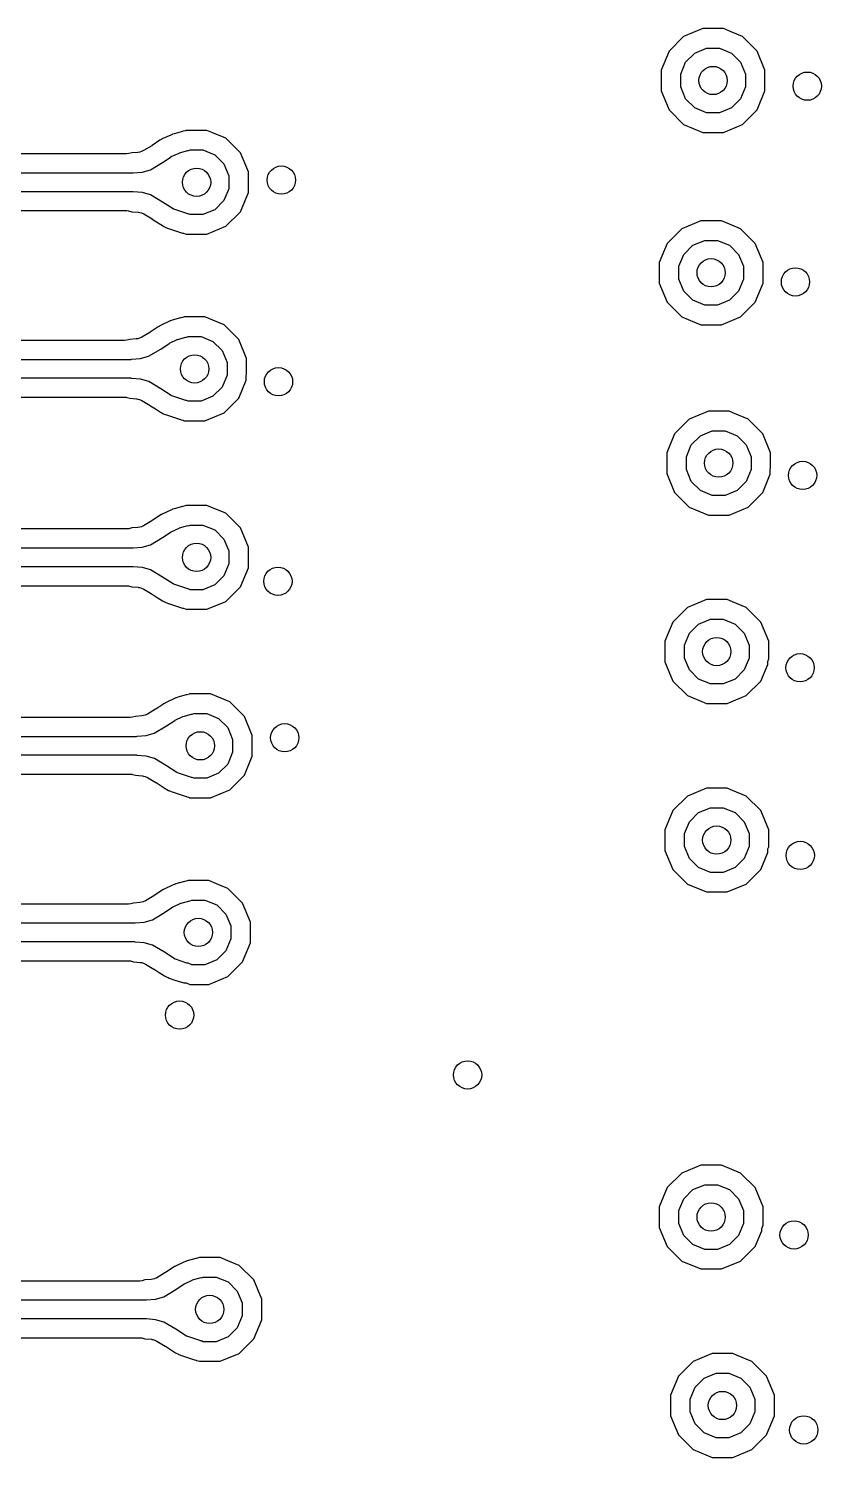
# Model space of a CAD drawing. Extents: x 114.9 to 199.6, y -137.1 to -76.7.
# Drawn here: x 185.07 to 189.27, y -91.46 to -83.87 of the extents above; entities that cross this region are included whole.
import ezdxf

# ---------------------------------------------------------------- set-up
doc = ezdxf.new("R2010")
doc.units = 0
doc.layers.add('BLACK', color=7, linetype='CONTINUOUS')

msp = doc.modelspace()

# ---------------------------------------------------------------- linework, layer by layer
at = {"layer": 'BLACK', "linetype": 'CONTINUOUS'}
for p, q in [((188.54394, -83.916444), (188.466444, -83.99394)), ((188.645198, -83.8745), (188.54394, -83.916444)), ((188.6452, -83.8745), (188.645198, -83.8745)), ((188.7548, -83.8745), (188.6452, -83.8745)), ((188.754801, -83.8745), (188.7548, -83.8745)), ((188.796744, -83.891874), (188.754801, -83.8745)), ((188.856058, -83.916443), (188.796744, -83.891874)), ((188.856059, -83.916444), (188.856058, -83.916443)), ((188.856061, -83.916445), (188.856059, -83.916444)), ((188.933555, -83.993939), (188.856061, -83.916445)), ((188.466444, -83.99394), (188.4245, -84.095198)), ((188.602775, -84.004493), (188.665859, -83.978363)), ((188.665859, -83.978363), (188.734141, -83.978363)), ((188.734141, -83.978363), (188.797225, -84.004493)), ((188.933555, -83.99394), (188.933555, -83.993939)), ((188.933557, -83.993942), (188.933555, -83.99394)), ((188.9755, -84.0952), (188.933557, -83.993942)), ((188.528363, -84.115859), (188.554493, -84.052775)), ((188.554493, -84.052775), (188.602775, -84.004493)), ((188.797225, -84.004493), (188.845507, -84.052775)), ((188.845507, -84.052775), (188.871637, -84.115859)), ((188.4245, -84.095198), (188.4245, -84.0952)), ((188.4245, -84.0952), (188.4245, -84.2048)), ((188.528363, -84.184141), (188.528363, -84.115859)), ((188.871637, -84.115859), (188.871637, -84.184141)), ((188.9755, -84.2048), (188.9755, -84.0952)), ((188.4245, -84.2048), (188.466443, -84.306058)), ((188.554493, -84.247225), (188.528363, -84.184141)), ((188.871637, -84.184141), (188.845507, -84.247225)), ((188.933557, -84.306058), (188.9755, -84.2048)), ((188.602775, -84.295507), (188.554493, -84.247225)), ((188.665859, -84.321637), (188.602775, -84.295507)), ((188.797225, -84.295507), (188.734141, -84.321637)), ((188.845507, -84.247225), (188.797225, -84.295507)), ((188.466443, -84.306058), (188.466444, -84.306059)), ((188.466444, -84.306059), (188.466445, -84.306061)), ((188.466445, -84.306061), (188.543939, -84.383555)), ((188.734141, -84.321637), (188.665859, -84.321637)), ((188.856061, -84.383555), (188.933555, -84.306061)), ((188.933555, -84.30606), (188.933557, -84.306058)), ((188.933555, -84.306061), (188.933555, -84.30606)), ((185.822778, -84.439188), (185.781588, -84.45843)), ((185.830844, -84.43582), (185.822778, -84.439188)), ((185.832657, -84.435149), (185.830844, -84.43582)), ((185.840964, -84.432465), (185.832657, -84.435149)), ((185.885512, -84.420078), (185.840964, -84.432465)), ((185.887881, -84.419665), (185.885512, -84.420078)), ((185.900354, -84.416506), (185.887849, -84.419485)), ((185.887849, -84.419485), (185.887881, -84.419665)), ((185.905199, -84.4145), (185.900354, -84.416506)), ((185.9052, -84.4145), (185.905199, -84.4145)), ((186.0148, -84.4145), (185.9052, -84.4145)), ((186.014801, -84.4145), (186.0148, -84.4145)), ((186.041354, -84.425499), (186.014801, -84.4145)), ((186.116058, -84.456443), (186.041354, -84.425499)), ((188.543939, -84.383555), (188.54394, -84.383555)), ((188.54394, -84.383555), (188.543942, -84.383557)), ((188.543942, -84.383557), (188.6452, -84.4255)), ((188.6452, -84.4255), (188.645202, -84.4255)), ((188.645202, -84.4255), (188.754798, -84.4255)), ((188.754798, -84.4255), (188.7548, -84.4255)), ((188.7548, -84.4255), (188.856058, -84.383557)), ((188.856058, -84.383557), (188.85606, -84.383555)), ((188.85606, -84.383555), (188.856061, -84.383555)), ((185.667384, -84.527266), (185.658354, -84.529782)), ((185.679447, -84.522078), (185.667384, -84.527266)), ((185.722562, -84.496202), (185.679447, -84.522078)), ((185.724587, -84.494918), (185.722562, -84.496202)), ((185.766044, -84.467191), (185.724587, -84.494918)), ((185.772909, -84.462969), (185.766044, -84.467191)), ((185.774439, -84.462107), (185.772909, -84.462969)), ((185.781588, -84.45843), (185.774439, -84.462107)), ((185.86923, -84.534108), (185.913778, -84.521722)), ((185.913778, -84.521722), (185.916845, -84.522096)), ((185.916845, -84.522096), (185.925859, -84.518363)), ((185.925859, -84.518363), (185.994141, -84.518363)), ((185.994141, -84.518363), (186.057225, -84.544493)), ((186.116059, -84.456444), (186.116058, -84.456443)), ((186.116061, -84.456445), (186.116059, -84.456444)), ((186.193555, -84.533939), (186.116061, -84.456445)), ((185.588525, -84.5395), (175.820062, -84.5395)), ((185.600846, -84.537926), (185.588525, -84.5395)), ((185.616038, -84.533979), (185.600846, -84.537926)), ((185.648977, -84.531434), (185.616038, -84.533979)), ((185.658354, -84.529782), (185.648977, -84.531434)), ((185.715825, -84.623288), (185.780097, -84.584715)), ((185.780097, -84.584715), (185.824705, -84.55488)), ((185.824705, -84.55488), (185.82624, -84.554015)), ((185.82624, -84.554015), (185.867423, -84.534776)), ((185.867423, -84.534776), (185.86923, -84.534108)), ((186.057225, -84.544493), (186.105507, -84.592775)), ((186.105507, -84.592775), (186.131637, -84.655859)), ((186.193555, -84.53394), (186.193555, -84.533939)), ((186.193557, -84.533942), (186.193555, -84.53394)), ((186.2355, -84.6352), (186.193557, -84.533942)), ((175.85, -84.64), (185.622349, -84.64)), ((185.622349, -84.64), (185.624161, -84.639166)), ((185.624161, -84.639166), (185.672142, -84.635461)), ((185.672142, -84.635461), (185.715825, -84.623288)), ((186.131637, -84.655859), (186.131637, -84.724141)), ((186.2355, -84.7448), (186.2355, -84.6352)), ((185.622497, -84.74), (175.870711, -84.74)), ((185.624152, -84.740842), (185.622497, -84.74)), ((185.672644, -84.744627), (185.624152, -84.740842)), ((185.716588, -84.757021), (185.672644, -84.744627)), ((186.131637, -84.724141), (186.105507, -84.787225)), ((186.193557, -84.846058), (186.2355, -84.7448)), ((185.780096, -84.795284), (185.716588, -84.757021)), ((185.836176, -84.831286), (185.780096, -84.795284)), ((185.838788, -84.832537), (185.836176, -84.831286)), ((186.105507, -84.787225), (186.057225, -84.835507)), ((175.932635, -84.8405), (185.589557, -84.8405)), ((185.589557, -84.8405), (185.59648, -84.840991)), ((185.59648, -84.840991), (185.599693, -84.841449)), ((185.599693, -84.841449), (185.615942, -84.846022)), ((185.615942, -84.846022), (185.65079, -84.848741)), ((185.65079, -84.848741), (185.652321, -84.84896)), ((185.652321, -84.84896), (185.652832, -84.849262)), ((185.652832, -84.849262), (185.658687, -84.850306)), ((185.658687, -84.850306), (185.667957, -84.85292)), ((185.667957, -84.85292), (185.679932, -84.858104)), ((185.679932, -84.858104), (185.723799, -84.884534)), ((185.723799, -84.884534), (185.724929, -84.885237)), ((185.724929, -84.885237), (185.739357, -84.8945)), ((185.739357, -84.8945), (185.779163, -84.920055)), ((185.913336, -84.857451), (185.838788, -84.832537)), ((185.914698, -84.857816), (185.913336, -84.857451)), ((185.916018, -84.85756), (185.914698, -84.857816)), ((185.925859, -84.861637), (185.916018, -84.85756)), ((185.994141, -84.861637), (185.925859, -84.861637)), ((186.057225, -84.835507), (185.994141, -84.861637)), ((186.116061, -84.923555), (186.193555, -84.846061)), ((186.193555, -84.84606), (186.193557, -84.846058)), ((186.193555, -84.846061), (186.193555, -84.84606)), ((188.635198, -84.8945), (188.53394, -84.936444)), ((188.6352, -84.8945), (188.635198, -84.8945)), ((188.7448, -84.8945), (188.6352, -84.8945)), ((188.744801, -84.8945), (188.7448, -84.8945)), ((188.786744, -84.911874), (188.744801, -84.8945)), ((185.779163, -84.920055), (185.779173, -84.920061)), ((185.779173, -84.920061), (185.779181, -84.920066)), ((185.779181, -84.920066), (185.779192, -84.920072)), ((185.779192, -84.920072), (185.779202, -84.920078)), ((185.779202, -84.920078), (185.782705, -84.922031)), ((185.782705, -84.922031), (185.790605, -84.926436)), ((185.790605, -84.926436), (185.793217, -84.927687)), ((185.793217, -84.927687), (185.805348, -84.932597)), ((185.805348, -84.932597), (185.879893, -84.95751)), ((185.879893, -84.95751), (185.886012, -84.959351)), ((185.886012, -84.959351), (185.887377, -84.959717)), ((185.887377, -84.959717), (185.887378, -84.959717)), ((185.887378, -84.959717), (185.887389, -84.95972)), ((185.887389, -84.95972), (185.887399, -84.95972)), ((185.887399, -84.95972), (185.887476, -84.959732)), ((185.887476, -84.959732), (185.888693, -84.960069)), ((185.888693, -84.960069), (185.890068, -84.960438)), ((185.890068, -84.960438), (185.890064, -84.96045)), ((185.890064, -84.96045), (185.898983, -84.962924)), ((185.898983, -84.962924), (185.9052, -84.9655)), ((185.9052, -84.9655), (185.905202, -84.9655)), ((185.905202, -84.9655), (186.014798, -84.9655)), ((186.014798, -84.9655), (186.0148, -84.9655)), ((186.0148, -84.9655), (186.116058, -84.923557)), ((186.116058, -84.923557), (186.11606, -84.923555)), ((186.11606, -84.923555), (186.116061, -84.923555)), ((188.53394, -84.936444), (188.456444, -85.01394)), ((188.846058, -84.936443), (188.786744, -84.911874)), ((188.846059, -84.936444), (188.846058, -84.936443)), ((188.846061, -84.936445), (188.846059, -84.936444)), ((188.923555, -85.013939), (188.846061, -84.936445)), ((188.456444, -85.01394), (188.4145, -85.115198)), ((188.544493, -85.072775), (188.592775, -85.024493)), ((188.592775, -85.024493), (188.655859, -84.998363)), ((188.655859, -84.998363), (188.724141, -84.998363)), ((188.724141, -84.998363), (188.787225, -85.024493)), ((188.787225, -85.024493), (188.835507, -85.072775)), ((188.923555, -85.01394), (188.923555, -85.013939)), ((188.923557, -85.013942), (188.923555, -85.01394)), ((188.9655, -85.1152), (188.923557, -85.013942)), ((188.4145, -85.115198), (188.4145, -85.1152)), ((188.4145, -85.1152), (188.4145, -85.2248)), ((188.518363, -85.135859), (188.544493, -85.072775)), ((188.835507, -85.072775), (188.861637, -85.135859)), ((188.9655, -85.2248), (188.9655, -85.1152)), ((188.518363, -85.204141), (188.518363, -85.135859)), ((188.544493, -85.267225), (188.518363, -85.204141)), ((188.861637, -85.204141), (188.835507, -85.267225)), ((188.861637, -85.135859), (188.861637, -85.204141)), ((188.4145, -85.2248), (188.456443, -85.326058)), ((188.592775, -85.315507), (188.544493, -85.267225)), ((188.835507, -85.267225), (188.787225, -85.315507)), ((188.923557, -85.326058), (188.9655, -85.2248)), ((188.456443, -85.326058), (188.456444, -85.326059)), ((188.456444, -85.326059), (188.456445, -85.326061)), ((188.456445, -85.326061), (188.533939, -85.403555)), ((188.655859, -85.341637), (188.592775, -85.315507)), ((188.724141, -85.341637), (188.655859, -85.341637)), ((188.787225, -85.315507), (188.724141, -85.341637)), ((188.846061, -85.403555), (188.923555, -85.326061)), ((188.923555, -85.32606), (188.923557, -85.326058)), ((188.923555, -85.326061), (188.923555, -85.32606)), ((185.812778, -85.429188), (185.771588, -85.44843)), ((185.820844, -85.42582), (185.812778, -85.429188)), ((185.822657, -85.425149), (185.820844, -85.42582)), ((185.830964, -85.422465), (185.822657, -85.425149)), ((185.875512, -85.410078), (185.830964, -85.422465)), ((185.877881, -85.409665), (185.875512, -85.410078)), ((185.890354, -85.406506), (185.877849, -85.409485)), ((185.877849, -85.409485), (185.877881, -85.409665)), ((185.895199, -85.4045), (185.890354, -85.406506)), ((185.8952, -85.4045), (185.895199, -85.4045)), ((186.0048, -85.4045), (185.8952, -85.4045)), ((186.004801, -85.4045), (186.0048, -85.4045)), ((186.046744, -85.421874), (186.004801, -85.4045)), ((186.106058, -85.446443), (186.046744, -85.421874)), ((188.533939, -85.403555), (188.53394, -85.403555)), ((188.53394, -85.403555), (188.533942, -85.403557)), ((188.533942, -85.403557), (188.6352, -85.4455)), ((188.7448, -85.4455), (188.846058, -85.403557)), ((188.846058, -85.403557), (188.84606, -85.403555)), ((188.84606, -85.403555), (188.846061, -85.403555)), ((185.669447, -85.512078), (185.657384, -85.517266)), ((185.712562, -85.486202), (185.669447, -85.512078)), ((185.714587, -85.484918), (185.712562, -85.486202)), ((185.756044, -85.457191), (185.714587, -85.484918)), ((185.762909, -85.452969), (185.756044, -85.457191)), ((185.764439, -85.452107), (185.762909, -85.452969)), ((185.771588, -85.44843), (185.764439, -85.452107)), ((185.85923, -85.524108), (185.903778, -85.511722)), ((185.903778, -85.511722), (185.906845, -85.512096)), ((185.906845, -85.512096), (185.915859, -85.508363)), ((185.915859, -85.508363), (185.984141, -85.508363)), ((185.984141, -85.508363), (186.047225, -85.534493)), ((186.106059, -85.446444), (186.106058, -85.446443)), ((186.106061, -85.446445), (186.106059, -85.446444)), ((186.183555, -85.523939), (186.106061, -85.446445)), ((188.6352, -85.4455), (188.635202, -85.4455)), ((188.635202, -85.4455), (188.744798, -85.4455)), ((188.744798, -85.4455), (188.7448, -85.4455)), ((185.578525, -85.5295), (177.150062, -85.5295)), ((185.590846, -85.527926), (185.578525, -85.5295)), ((185.606038, -85.523979), (185.590846, -85.527926)), ((185.638977, -85.521434), (185.606038, -85.523979)), ((185.648354, -85.519782), (185.638977, -85.521434)), ((185.657384, -85.517266), (185.648354, -85.519782)), ((185.705825, -85.613288), (185.770097, -85.574715)), ((185.770097, -85.574715), (185.814705, -85.54488)), ((185.814705, -85.54488), (185.81624, -85.544015)), ((185.81624, -85.544015), (185.857423, -85.524776)), ((185.857423, -85.524776), (185.85923, -85.524108)), ((186.047225, -85.534493), (186.095507, -85.582775)), ((186.095507, -85.582775), (186.121637, -85.645859)), ((186.183555, -85.52394), (186.183555, -85.523939)), ((186.183557, -85.523942), (186.183555, -85.52394)), ((186.2255, -85.6252), (186.183557, -85.523942)), ((177.18, -85.63), (185.612349, -85.63)), ((185.612349, -85.63), (185.614161, -85.629166)), ((185.614161, -85.629166), (185.662142, -85.625461)), ((185.662142, -85.625461), (185.705825, -85.613288)), ((186.121637, -85.645859), (186.121637, -85.714141)), ((186.2255, -85.70857), (186.2255, -85.6252)), ((185.612497, -85.73), (177.20071, -85.73)), ((185.614152, -85.730842), (185.612497, -85.73)), ((185.662644, -85.734627), (185.614152, -85.730842)), ((185.706588, -85.747021), (185.662644, -85.734627)), ((186.121637, -85.714141), (186.095507, -85.777225)), ((186.183557, -85.836058), (186.223133, -85.740514)), ((186.223133, -85.714285), (186.2255, -85.70857)), ((186.223133, -85.740514), (186.223133, -85.714285)), ((185.770096, -85.785284), (185.706588, -85.747021)), ((185.826176, -85.821286), (185.770096, -85.785284)), ((186.095507, -85.777225), (186.047225, -85.825507)), ((177.262635, -85.8305), (185.579557, -85.8305)), ((185.579557, -85.8305), (185.58648, -85.830991)), ((185.58648, -85.830991), (185.589693, -85.831449)), ((185.589693, -85.831449), (185.605942, -85.836022)), ((185.605942, -85.836022), (185.64079, -85.838741)), ((185.64079, -85.838741), (185.642321, -85.83896)), ((185.642321, -85.83896), (185.642832, -85.839262)), ((185.642832, -85.839262), (185.648687, -85.840306)), ((185.648687, -85.840306), (185.657957, -85.84292)), ((185.657957, -85.84292), (185.669932, -85.848104)), ((185.669932, -85.848104), (185.713799, -85.874534)), ((185.713799, -85.874534), (185.714929, -85.875237)), ((185.714929, -85.875237), (185.741752, -85.892457)), ((185.741752, -85.892457), (185.769163, -85.910055)), ((185.828788, -85.822537), (185.826176, -85.821286)), ((185.903336, -85.847451), (185.828788, -85.822537)), ((185.904698, -85.847816), (185.903336, -85.847451)), ((185.906018, -85.84756), (185.904698, -85.847816)), ((185.915859, -85.851637), (185.906018, -85.84756)), ((185.984141, -85.851637), (185.915859, -85.851637)), ((186.047225, -85.825507), (185.984141, -85.851637)), ((186.106061, -85.913555), (186.183555, -85.836061)), ((186.183555, -85.83606), (186.183557, -85.836058)), ((186.183555, -85.836061), (186.183555, -85.83606)), ((185.769163, -85.910055), (185.769173, -85.910061)), ((185.769173, -85.910061), (185.769181, -85.910066)), ((185.769181, -85.910066), (185.769192, -85.910072)), ((185.769192, -85.910072), (185.769202, -85.910078)), ((185.769202, -85.910078), (185.772705, -85.912031)), ((185.772705, -85.912031), (185.780605, -85.916436)), ((185.780605, -85.916436), (185.783217, -85.917687)), ((185.783217, -85.917687), (185.795348, -85.922597)), ((185.795348, -85.922597), (185.869893, -85.94751)), ((185.869893, -85.94751), (185.876012, -85.949351)), ((185.876012, -85.949351), (185.877377, -85.949717)), ((185.877377, -85.949717), (185.877378, -85.949717)), ((185.877378, -85.949717), (185.877389, -85.94972)), ((185.877389, -85.94972), (185.877399, -85.94972)), ((185.877399, -85.94972), (185.877476, -85.949732)), ((185.877476, -85.949732), (185.878693, -85.950069)), ((185.878693, -85.950069), (185.880068, -85.950438)), ((185.880068, -85.950438), (185.880064, -85.95045)), ((185.880064, -85.95045), (185.888983, -85.952924)), ((185.888983, -85.952924), (185.8952, -85.9555)), ((185.8952, -85.9555), (185.895202, -85.9555)), ((185.895202, -85.9555), (186.004798, -85.9555)), ((186.004798, -85.9555), (186.0048, -85.9555)), ((186.0048, -85.9555), (186.106058, -85.913557)), ((186.106058, -85.913557), (186.10606, -85.913555)), ((186.10606, -85.913555), (186.106061, -85.913555)), ((188.57394, -85.946444), (188.496444, -86.02394)), ((188.675198, -85.9045), (188.57394, -85.946444)), ((188.6752, -85.9045), (188.675198, -85.9045)), ((188.7848, -85.9045), (188.6752, -85.9045)), ((188.784801, -85.9045), (188.7848, -85.9045)), ((188.813606, -85.916432), (188.784801, -85.9045)), ((188.886058, -85.946443), (188.813606, -85.916432)), ((188.886059, -85.946444), (188.886058, -85.946443)), ((188.886061, -85.946445), (188.886059, -85.946444)), ((188.963555, -86.023939), (188.886061, -85.946445)), ((188.496444, -86.02394), (188.4545, -86.125198)), ((188.584493, -86.082775), (188.632775, -86.034493)), ((188.632775, -86.034493), (188.695859, -86.008363)), ((188.695859, -86.008363), (188.764141, -86.008363)), ((188.764141, -86.008363), (188.827225, -86.034493)), ((188.827225, -86.034493), (188.875507, -86.082775)), ((188.963555, -86.02394), (188.963555, -86.023939)), ((188.963557, -86.023942), (188.963555, -86.02394)), ((189.0055, -86.1252), (188.963557, -86.023942)), ((188.558363, -86.145859), (188.584493, -86.082775)), ((188.875507, -86.082775), (188.901637, -86.145859)), ((188.4545, -86.125198), (188.4545, -86.1252)), ((188.4545, -86.1252), (188.4545, -86.2348)), ((188.558363, -86.214141), (188.558363, -86.145859)), ((188.901637, -86.145859), (188.901637, -86.214141)), ((189.0055, -86.206487), (189.0055, -86.1252)), ((188.4545, -86.2348), (188.496443, -86.336058)), ((188.584493, -86.277225), (188.558363, -86.214141)), ((188.901637, -86.214141), (188.875507, -86.277225)), ((188.963557, -86.336058), (189.003623, -86.239331)), ((189.003623, -86.211019), (189.0055, -86.206487)), ((189.003623, -86.239331), (189.003623, -86.211019)), ((188.496443, -86.336058), (188.496444, -86.336059)), ((188.496444, -86.336059), (188.496445, -86.336061)), ((188.496445, -86.336061), (188.573939, -86.413555)), ((188.632775, -86.325507), (188.584493, -86.277225)), ((188.695859, -86.351637), (188.632775, -86.325507)), ((188.827225, -86.325507), (188.764141, -86.351637)), ((188.875507, -86.277225), (188.827225, -86.325507)), ((188.886061, -86.413555), (188.963555, -86.336061)), ((188.963555, -86.33606), (188.963557, -86.336058)), ((188.963555, -86.336061), (188.963555, -86.33606)), ((185.840964, -86.422465), (185.832657, -86.425149)), ((185.885512, -86.410078), (185.840964, -86.422465)), ((185.887881, -86.409665), (185.885512, -86.410078)), ((185.900354, -86.406506), (185.887849, -86.409485)), ((185.887849, -86.409485), (185.887881, -86.409665)), ((185.905199, -86.4045), (185.900354, -86.406506)), ((185.9052, -86.4045), (185.905199, -86.4045)), ((186.0148, -86.4045), (185.9052, -86.4045)), ((186.014801, -86.4045), (186.0148, -86.4045)), ((186.056744, -86.421874), (186.014801, -86.4045)), ((186.116058, -86.446443), (186.056744, -86.421874)), ((188.573939, -86.413555), (188.57394, -86.413555)), ((188.57394, -86.413555), (188.573942, -86.413557)), ((188.573942, -86.413557), (188.6752, -86.4555)), ((188.764141, -86.351637), (188.695859, -86.351637)), ((188.7848, -86.4555), (188.886058, -86.413557)), ((188.886058, -86.413557), (188.88606, -86.413555)), ((188.88606, -86.413555), (188.886061, -86.413555)), ((185.722562, -86.486202), (185.679447, -86.512078)), ((185.724587, -86.484918), (185.722562, -86.486202)), ((185.766044, -86.457191), (185.724587, -86.484918)), ((185.772909, -86.452969), (185.766044, -86.457191)), ((185.774439, -86.452107), (185.772909, -86.452969)), ((185.781588, -86.44843), (185.774439, -86.452107)), ((185.822778, -86.429188), (185.781588, -86.44843)), ((185.830844, -86.42582), (185.822778, -86.429188)), ((185.832657, -86.425149), (185.830844, -86.42582)), ((186.116059, -86.446444), (186.116058, -86.446443)), ((186.116061, -86.446445), (186.116059, -86.446444)), ((186.193555, -86.523939), (186.116061, -86.446445)), ((188.6752, -86.4555), (188.675202, -86.4555)), ((188.675202, -86.4555), (188.784798, -86.4555)), ((188.784798, -86.4555), (188.7848, -86.4555)), ((185.588525, -86.5295), (178.290062, -86.5295)), ((185.600846, -86.527926), (185.588525, -86.5295)), ((185.616038, -86.523979), (185.600846, -86.527926)), ((185.648977, -86.521434), (185.616038, -86.523979)), ((185.658354, -86.519782), (185.648977, -86.521434)), ((185.667384, -86.517266), (185.658354, -86.519782)), ((185.679447, -86.512078), (185.667384, -86.517266)), ((185.715825, -86.613288), (185.780097, -86.574715)), ((185.780097, -86.574715), (185.824705, -86.54488)), ((185.824705, -86.54488), (185.82624, -86.544015)), ((185.82624, -86.544015), (185.867423, -86.524776)), ((185.867423, -86.524776), (185.86923, -86.524108)), ((185.86923, -86.524108), (185.913778, -86.511722)), ((185.913778, -86.511722), (185.916845, -86.512096)), ((185.916845, -86.512096), (185.925859, -86.508363)), ((185.925859, -86.508363), (185.994141, -86.508363)), ((185.994141, -86.508363), (186.057225, -86.534493)), ((186.057225, -86.534493), (186.105507, -86.582775)), ((186.193555, -86.52394), (186.193555, -86.523939)), ((186.193557, -86.523942), (186.193555, -86.52394)), ((186.2355, -86.6252), (186.193557, -86.523942)), ((178.32, -86.63), (185.622349, -86.63)), ((185.622349, -86.63), (185.624161, -86.629166)), ((185.624161, -86.629166), (185.672142, -86.625461)), ((185.672142, -86.625461), (185.715825, -86.613288)), ((186.105507, -86.582775), (186.131637, -86.645859)), ((186.131637, -86.645859), (186.131637, -86.714141)), ((186.2355, -86.7348), (186.2355, -86.6252)), ((186.131637, -86.714141), (186.105507, -86.777225)), ((185.622497, -86.73), (178.340711, -86.73)), ((185.624152, -86.730842), (185.622497, -86.73)), ((185.672644, -86.734627), (185.624152, -86.730842)), ((185.716588, -86.747021), (185.672644, -86.734627)), ((185.780096, -86.785284), (185.716588, -86.747021)), ((185.836176, -86.821286), (185.780096, -86.785284)), ((186.105507, -86.777225), (186.057225, -86.825507)), ((186.193557, -86.836058), (186.2355, -86.7348)), ((178.402635, -86.8305), (185.589557, -86.8305)), ((185.589557, -86.8305), (185.59648, -86.830991)), ((185.59648, -86.830991), (185.599693, -86.831449)), ((185.599693, -86.831449), (185.615942, -86.836022)), ((185.615942, -86.836022), (185.65079, -86.838741)), ((185.65079, -86.838741), (185.652321, -86.83896)), ((185.652321, -86.83896), (185.652832, -86.839262)), ((185.652832, -86.839262), (185.658687, -86.840306)), ((185.658687, -86.840306), (185.667957, -86.84292)), ((185.667957, -86.84292), (185.679932, -86.848104)), ((185.679932, -86.848104), (185.723799, -86.874534)), ((185.723799, -86.874534), (185.724929, -86.875237)), ((185.724929, -86.875237), (185.751752, -86.892457)), ((185.838788, -86.822537), (185.836176, -86.821286)), ((185.913336, -86.847451), (185.838788, -86.822537)), ((185.914698, -86.847816), (185.913336, -86.847451)), ((185.916018, -86.84756), (185.914698, -86.847816)), ((185.925859, -86.851637), (185.916018, -86.84756)), ((185.994141, -86.851637), (185.925859, -86.851637)), ((186.057225, -86.825507), (185.994141, -86.851637)), ((186.116061, -86.913555), (186.193555, -86.836061)), ((186.193555, -86.83606), (186.193557, -86.836058)), ((186.193555, -86.836061), (186.193555, -86.83606)), ((185.751752, -86.892457), (185.779163, -86.910055)), ((185.779163, -86.910055), (185.779173, -86.910061)), ((185.779173, -86.910061), (185.779181, -86.910066)), ((185.779181, -86.910066), (185.779192, -86.910072)), ((185.779192, -86.910072), (185.779202, -86.910078)), ((185.779202, -86.910078), (185.782705, -86.912031)), ((185.782705, -86.912031), (185.790605, -86.916436)), ((185.790605, -86.916436), (185.793217, -86.917687)), ((185.793217, -86.917687), (185.805348, -86.922597)), ((185.805348, -86.922597), (185.879893, -86.94751)), ((185.879893, -86.94751), (185.886012, -86.949351)), ((185.886012, -86.949351), (185.887377, -86.949717)), ((185.887377, -86.949717), (185.887378, -86.949717)), ((185.887378, -86.949717), (185.887389, -86.94972)), ((185.887389, -86.94972), (185.887399, -86.94972)), ((185.887399, -86.94972), (185.887476, -86.949732)), ((185.887476, -86.949732), (185.888693, -86.950069)), ((185.888693, -86.950069), (185.890068, -86.950438)), ((185.890068, -86.950438), (185.890064, -86.95045)), ((185.890064, -86.95045), (185.898983, -86.952924)), ((185.898983, -86.952924), (185.9052, -86.9555)), ((186.0148, -86.9555), (186.116058, -86.913557)), ((186.116058, -86.913557), (186.11606, -86.913555)), ((186.11606, -86.913555), (186.116061, -86.913555)), ((188.56394, -86.946444), (188.486444, -87.02394)), ((188.665198, -86.9045), (188.56394, -86.946444)), ((188.6652, -86.9045), (188.665198, -86.9045)), ((188.7748, -86.9045), (188.6652, -86.9045)), ((188.774801, -86.9045), (188.7748, -86.9045)), ((188.803606, -86.916432), (188.774801, -86.9045)), ((188.876058, -86.946443), (188.803606, -86.916432)), ((188.876059, -86.946444), (188.876058, -86.946443)), ((188.876061, -86.946445), (188.876059, -86.946444)), ((188.953555, -87.023939), (188.876061, -86.946445)), ((185.9052, -86.9555), (185.905202, -86.9555)), ((185.905202, -86.9555), (186.014798, -86.9555)), ((186.014798, -86.9555), (186.0148, -86.9555)), ((188.486444, -87.02394), (188.4445, -87.125198)), ((188.622775, -87.034493), (188.685859, -87.008363)), ((188.685859, -87.008363), (188.754141, -87.008363)), ((188.754141, -87.008363), (188.817225, -87.034493)), ((188.953555, -87.02394), (188.953555, -87.023939)), ((188.953557, -87.023942), (188.953555, -87.02394)), ((188.9955, -87.1252), (188.953557, -87.023942)), ((188.548363, -87.145859), (188.574493, -87.082775)), ((188.574493, -87.082775), (188.622775, -87.034493)), ((188.817225, -87.034493), (188.865507, -87.082775)), ((188.865507, -87.082775), (188.891637, -87.145859)), ((188.4445, -87.125198), (188.4445, -87.1252)), ((188.4445, -87.1252), (188.4445, -87.2348)), ((188.548363, -87.214141), (188.548363, -87.145859)), ((188.891637, -87.145859), (188.891637, -87.214141)), ((188.9955, -87.218694), (188.9955, -87.1252)), ((188.4445, -87.2348), (188.486443, -87.336058)), ((188.574493, -87.277225), (188.548363, -87.214141)), ((188.891637, -87.214141), (188.865507, -87.277225)), ((188.953557, -87.336058), (188.990092, -87.247855)), ((188.990092, -87.231751), (188.9955, -87.218694)), ((188.990092, -87.247855), (188.990092, -87.231751)), ((188.622775, -87.325507), (188.574493, -87.277225)), ((188.685859, -87.351637), (188.622775, -87.325507)), ((188.817225, -87.325507), (188.754141, -87.351637)), ((188.865507, -87.277225), (188.817225, -87.325507)), ((185.920354, -87.406506), (185.907849, -87.409485)), ((185.925199, -87.4045), (185.920354, -87.406506)), ((185.9252, -87.4045), (185.925199, -87.4045)), ((186.0348, -87.4045), (185.9252, -87.4045)), ((186.034801, -87.4045), (186.0348, -87.4045)), ((186.076744, -87.421874), (186.034801, -87.4045)), ((188.486443, -87.336058), (188.486444, -87.336059)), ((188.486444, -87.336059), (188.486445, -87.336061)), ((188.486445, -87.336061), (188.563939, -87.413555)), ((188.754141, -87.351637), (188.685859, -87.351637)), ((188.876061, -87.413555), (188.953555, -87.336061)), ((188.953555, -87.33606), (188.953557, -87.336058)), ((188.953555, -87.336061), (188.953555, -87.33606)), ((185.786044, -87.457191), (185.744587, -87.484918)), ((185.792909, -87.452969), (185.786044, -87.457191)), ((185.794439, -87.452107), (185.792909, -87.452969)), ((185.801588, -87.44843), (185.794439, -87.452107)), ((185.842778, -87.429188), (185.801588, -87.44843)), ((185.850844, -87.42582), (185.842778, -87.429188)), ((185.852657, -87.425149), (185.850844, -87.42582)), ((185.860964, -87.422465), (185.852657, -87.425149)), ((185.905512, -87.410078), (185.860964, -87.422465)), ((185.907881, -87.409665), (185.905512, -87.410078)), ((185.907849, -87.409485), (185.907881, -87.409665)), ((186.136058, -87.446443), (186.076744, -87.421874)), ((186.136059, -87.446444), (186.136058, -87.446443)), ((186.136061, -87.446445), (186.136059, -87.446444)), ((186.213555, -87.523939), (186.136061, -87.446445)), ((188.563939, -87.413555), (188.56394, -87.413555)), ((188.56394, -87.413555), (188.563942, -87.413557)), ((188.563942, -87.413557), (188.6652, -87.4555)), ((188.6652, -87.4555), (188.665202, -87.4555)), ((188.665202, -87.4555), (188.774798, -87.4555)), ((188.774798, -87.4555), (188.7748, -87.4555)), ((188.7748, -87.4555), (188.876058, -87.413557)), ((188.876058, -87.413557), (188.87606, -87.413555)), ((188.87606, -87.413555), (188.876061, -87.413555)), ((185.608525, -87.5295), (179.530064, -87.5295)), ((185.620846, -87.527926), (185.608525, -87.5295)), ((185.636038, -87.523979), (185.620846, -87.527926)), ((185.668977, -87.521434), (185.636038, -87.523979)), ((185.678354, -87.519782), (185.668977, -87.521434)), ((185.687384, -87.517266), (185.678354, -87.519782)), ((185.699447, -87.512078), (185.687384, -87.517266)), ((185.742562, -87.486202), (185.699447, -87.512078)), ((185.744587, -87.484918), (185.742562, -87.486202)), ((185.800097, -87.574715), (185.844705, -87.54488)), ((185.844705, -87.54488), (185.84624, -87.544015)), ((185.84624, -87.544015), (185.887423, -87.524776)), ((185.887423, -87.524776), (185.88923, -87.524108)), ((185.88923, -87.524108), (185.933778, -87.511722)), ((185.933778, -87.511722), (185.936845, -87.512096)), ((185.936845, -87.512096), (185.945859, -87.508363)), ((185.945859, -87.508363), (186.014141, -87.508363)), ((186.014141, -87.508363), (186.077225, -87.534493)), ((186.077225, -87.534493), (186.125507, -87.582775)), ((186.213555, -87.52394), (186.213555, -87.523939)), ((186.213557, -87.523942), (186.213555, -87.52394)), ((186.2555, -87.6252), (186.213557, -87.523942)), ((179.56, -87.63), (185.642349, -87.63)), ((185.642349, -87.63), (185.644161, -87.629166)), ((185.644161, -87.629166), (185.692142, -87.625461)), ((185.692142, -87.625461), (185.735825, -87.613288)), ((185.735825, -87.613288), (185.800097, -87.574715)), ((186.125507, -87.582775), (186.151637, -87.645859)), ((186.2555, -87.7348), (186.2555, -87.6252)), ((186.151637, -87.645859), (186.151637, -87.714141)), ((185.642497, -87.73), (179.58071, -87.73)), ((185.644152, -87.730842), (185.642497, -87.73)), ((185.692644, -87.734627), (185.644152, -87.730842)), ((185.736588, -87.747021), (185.692644, -87.734627)), ((185.800096, -87.785284), (185.736588, -87.747021)), ((185.856176, -87.821286), (185.800096, -87.785284)), ((186.125507, -87.777225), (186.077225, -87.825507)), ((186.151637, -87.714141), (186.125507, -87.777225)), ((186.213557, -87.836058), (186.2555, -87.7348)), ((179.642636, -87.8305), (185.609557, -87.8305)), ((185.609557, -87.8305), (185.61648, -87.830991)), ((185.61648, -87.830991), (185.619693, -87.831449)), ((185.619693, -87.831449), (185.635942, -87.836022)), ((185.635942, -87.836022), (185.67079, -87.838741)), ((185.67079, -87.838741), (185.672321, -87.83896)), ((185.672321, -87.83896), (185.672832, -87.839262)), ((185.672832, -87.839262), (185.678687, -87.840306)), ((185.678687, -87.840306), (185.687957, -87.84292)), ((185.687957, -87.84292), (185.699932, -87.848104)), ((185.699932, -87.848104), (185.743799, -87.874534)), ((185.858788, -87.822537), (185.856176, -87.821286)), ((185.933336, -87.847451), (185.858788, -87.822537)), ((185.934698, -87.847816), (185.933336, -87.847451)), ((185.936018, -87.84756), (185.934698, -87.847816)), ((185.945859, -87.851637), (185.936018, -87.84756)), ((186.014141, -87.851637), (185.945859, -87.851637)), ((186.077225, -87.825507), (186.014141, -87.851637)), ((186.136061, -87.913555), (186.213555, -87.836061)), ((186.213555, -87.83606), (186.213557, -87.836058)), ((186.213555, -87.836061), (186.213555, -87.83606)), ((185.743799, -87.874534), (185.744929, -87.875237)), ((185.744929, -87.875237), (185.771752, -87.892457)), ((185.771752, -87.892457), (185.799163, -87.910055)), ((185.799163, -87.910055), (185.799173, -87.910061)), ((185.799173, -87.910061), (185.799181, -87.910066)), ((185.799181, -87.910066), (185.799192, -87.910072)), ((185.799192, -87.910072), (185.799202, -87.910078)), ((185.799202, -87.910078), (185.802705, -87.912031)), ((185.802705, -87.912031), (185.810605, -87.916436)), ((185.810605, -87.916436), (185.813217, -87.917687)), ((185.813217, -87.917687), (185.825348, -87.922597)), ((185.825348, -87.922597), (185.899893, -87.94751)), ((186.0348, -87.9555), (186.136058, -87.913557)), ((186.136058, -87.913557), (186.13606, -87.913555)), ((186.13606, -87.913555), (186.136061, -87.913555)), ((188.665198, -87.9045), (188.56394, -87.946444)), ((188.6652, -87.9045), (188.665198, -87.9045)), ((188.7748, -87.9045), (188.6652, -87.9045)), ((188.774801, -87.9045), (188.7748, -87.9045)), ((188.803606, -87.916432), (188.774801, -87.9045)), ((188.876058, -87.946443), (188.803606, -87.916432)), ((185.899893, -87.94751), (185.906012, -87.949351)), ((185.906012, -87.949351), (185.907377, -87.949717)), ((185.907377, -87.949717), (185.907378, -87.949717)), ((185.907378, -87.949717), (185.907389, -87.94972)), ((185.907389, -87.94972), (185.907399, -87.94972)), ((185.907399, -87.94972), (185.907476, -87.949732)), ((185.907476, -87.949732), (185.908693, -87.950069)), ((185.908693, -87.950069), (185.910068, -87.950438)), ((185.910068, -87.950438), (185.910064, -87.95045)), ((185.910064, -87.95045), (185.918983, -87.952924)), ((185.918983, -87.952924), (185.9252, -87.9555)), ((185.9252, -87.9555), (185.925202, -87.9555)), ((185.925202, -87.9555), (186.034798, -87.9555)), ((186.034798, -87.9555), (186.0348, -87.9555)), ((188.56394, -87.946444), (188.486444, -88.02394)), ((188.622775, -88.034493), (188.685859, -88.008363)), ((188.685859, -88.008363), (188.754141, -88.008363)), ((188.754141, -88.008363), (188.817225, -88.034493)), ((188.876059, -87.946444), (188.876058, -87.946443)), ((188.876061, -87.946445), (188.876059, -87.946444)), ((188.953555, -88.023939), (188.876061, -87.946445)), ((188.486444, -88.02394), (188.4445, -88.125198)), ((188.548363, -88.145859), (188.574493, -88.082775)), ((188.574493, -88.082775), (188.622775, -88.034493)), ((188.817225, -88.034493), (188.865507, -88.082775)), ((188.865507, -88.082775), (188.891637, -88.145859)), ((188.953555, -88.02394), (188.953555, -88.023939)), ((188.953557, -88.023942), (188.953555, -88.02394)), ((188.9955, -88.1252), (188.953557, -88.023942)), ((188.4445, -88.125198), (188.4445, -88.1252)), ((188.4445, -88.1252), (188.4445, -88.2348)), ((188.548363, -88.214141), (188.548363, -88.145859)), ((188.891637, -88.145859), (188.891637, -88.214141)), ((188.9955, -88.216323), (188.9955, -88.1252)), ((188.4445, -88.2348), (188.486443, -88.336058)), ((188.574493, -88.277225), (188.548363, -88.214141)), ((188.891637, -88.214141), (188.865507, -88.277225)), ((188.990919, -88.227383), (188.9955, -88.216323)), ((188.990919, -88.245859), (188.990919, -88.227383)), ((188.622775, -88.325507), (188.574493, -88.277225)), ((188.865507, -88.277225), (188.817225, -88.325507)), ((188.953557, -88.336058), (188.990919, -88.245859)), ((188.486443, -88.336058), (188.486444, -88.336059)), ((188.486444, -88.336059), (188.486445, -88.336061)), ((188.486445, -88.336061), (188.563939, -88.413555)), ((188.685859, -88.351637), (188.622775, -88.325507)), ((188.754141, -88.351637), (188.685859, -88.351637)), ((188.817225, -88.325507), (188.754141, -88.351637)), ((188.876061, -88.413555), (188.953555, -88.336061)), ((188.953555, -88.33606), (188.953557, -88.336058)), ((188.953555, -88.336061), (188.953555, -88.33606)), ((185.776044, -88.447191), (185.734587, -88.474918)), ((185.782909, -88.442969), (185.776044, -88.447191)), ((185.784439, -88.442107), (185.782909, -88.442969)), ((185.791588, -88.43843), (185.784439, -88.442107)), ((185.832778, -88.419188), (185.791588, -88.43843)), ((185.840844, -88.41582), (185.832778, -88.419188)), ((185.842657, -88.415149), (185.840844, -88.41582)), ((185.850964, -88.412465), (185.842657, -88.415149)), ((185.895512, -88.400078), (185.850964, -88.412465)), ((185.897881, -88.399665), (185.895512, -88.400078)), ((185.910354, -88.396506), (185.897849, -88.399485)), ((185.897849, -88.399485), (185.897881, -88.399665)), ((185.915199, -88.3945), (185.910354, -88.396506)), ((185.9152, -88.3945), (185.915199, -88.3945)), ((186.0248, -88.3945), (185.9152, -88.3945)), ((186.024801, -88.3945), (186.0248, -88.3945)), ((186.066744, -88.411874), (186.024801, -88.3945)), ((186.126058, -88.436443), (186.066744, -88.411874)), ((186.126059, -88.436444), (186.126058, -88.436443)), ((186.126061, -88.436445), (186.126059, -88.436444)), ((186.203555, -88.513939), (186.126061, -88.436445)), ((188.563939, -88.413555), (188.56394, -88.413555)), ((188.56394, -88.413555), (188.563942, -88.413557)), ((188.563942, -88.413557), (188.6652, -88.4555)), ((188.6652, -88.4555), (188.665202, -88.4555)), ((188.665202, -88.4555), (188.774798, -88.4555)), ((188.774798, -88.4555), (188.7748, -88.4555)), ((188.7748, -88.4555), (188.876058, -88.413557)), ((188.876058, -88.413557), (188.87606, -88.413555)), ((188.87606, -88.413555), (188.876061, -88.413555)), ((185.598525, -88.5195), (180.760062, -88.5195)), ((185.610846, -88.517926), (185.598525, -88.5195)), ((185.626038, -88.513979), (185.610846, -88.517926)), ((185.658977, -88.511434), (185.626038, -88.513979)), ((185.668354, -88.509782), (185.658977, -88.511434)), ((185.677384, -88.507266), (185.668354, -88.509782)), ((185.689447, -88.502078), (185.677384, -88.507266)), ((185.732562, -88.476202), (185.689447, -88.502078)), ((185.734587, -88.474918), (185.732562, -88.476202)), ((185.790097, -88.564715), (185.834705, -88.53488)), ((185.834705, -88.53488), (185.83624, -88.534015)), ((185.83624, -88.534015), (185.877423, -88.514776)), ((185.877423, -88.514776), (185.87923, -88.514108)), ((185.87923, -88.514108), (185.923778, -88.501722)), ((185.923778, -88.501722), (185.926845, -88.502096)), ((185.926845, -88.502096), (185.935859, -88.498363)), ((185.935859, -88.498363), (186.004141, -88.498363)), ((186.004141, -88.498363), (186.067225, -88.524493)), ((186.067225, -88.524493), (186.115507, -88.572775)), ((186.203555, -88.51394), (186.203555, -88.513939)), ((186.203557, -88.513942), (186.203555, -88.51394)), ((186.2455, -88.6152), (186.203557, -88.513942)), ((180.79, -88.62), (185.632349, -88.62)), ((185.632349, -88.62), (185.634161, -88.619166)), ((185.634161, -88.619166), (185.682142, -88.615461)), ((185.682142, -88.615461), (185.725825, -88.603288)), ((185.725825, -88.603288), (185.790097, -88.564715)), ((186.115507, -88.572775), (186.141637, -88.635859)), ((186.2455, -88.7248), (186.2455, -88.6152)), ((186.141637, -88.635859), (186.141637, -88.704141)), ((185.632497, -88.72), (180.810711, -88.72)), ((185.634152, -88.720842), (185.632497, -88.72)), ((185.682644, -88.724627), (185.634152, -88.720842)), ((185.726588, -88.737021), (185.682644, -88.724627)), ((185.790096, -88.775284), (185.726588, -88.737021)), ((186.115507, -88.767225), (186.067225, -88.815507)), ((186.141637, -88.704141), (186.115507, -88.767225)), ((186.203557, -88.826058), (186.2455, -88.7248)), ((180.872635, -88.8205), (185.599557, -88.8205)), ((185.599557, -88.8205), (185.60648, -88.820991)), ((185.60648, -88.820991), (185.609693, -88.821449)), ((185.609693, -88.821449), (185.625942, -88.826022)), ((185.625942, -88.826022), (185.66079, -88.828741)), ((185.66079, -88.828741), (185.662321, -88.82896)), ((185.662321, -88.82896), (185.662832, -88.829262)), ((185.662832, -88.829262), (185.668687, -88.830306)), ((185.668687, -88.830306), (185.677957, -88.83292)), ((185.677957, -88.83292), (185.689932, -88.838104)), ((185.689932, -88.838104), (185.733799, -88.864534)), ((185.846176, -88.811286), (185.790096, -88.775284)), ((185.848788, -88.812537), (185.846176, -88.811286)), ((185.909157, -88.832713), (185.848788, -88.812537)), ((185.91246, -88.83325), (185.909157, -88.832713)), ((185.912603, -88.833313), (185.91246, -88.83325)), ((185.912736, -88.833316), (185.912603, -88.833313)), ((185.91577, -88.833316), (185.912736, -88.833316)), ((185.935859, -88.841637), (185.91577, -88.833316)), ((186.004141, -88.841637), (185.935859, -88.841637)), ((186.067225, -88.815507), (186.004141, -88.841637)), ((186.126061, -88.903555), (186.203555, -88.826061)), ((186.203555, -88.82606), (186.203557, -88.826058)), ((186.203555, -88.826061), (186.203555, -88.82606)), ((185.733799, -88.864534), (185.734929, -88.865237)), ((185.734929, -88.865237), (185.761752, -88.882457)), ((185.761752, -88.882457), (185.789163, -88.900055)), ((185.789163, -88.900055), (185.789173, -88.900061)), ((185.789173, -88.900061), (185.789181, -88.900066)), ((185.789181, -88.900066), (185.789192, -88.900072)), ((185.789192, -88.900072), (185.789202, -88.900078)), ((185.789202, -88.900078), (185.792705, -88.902031)), ((185.792705, -88.902031), (185.800605, -88.906436)), ((185.800605, -88.906436), (185.803217, -88.907687)), ((185.803217, -88.907687), (185.803221, -88.907688)), ((185.803221, -88.907688), (185.803226, -88.907691)), ((185.803226, -88.907691), (185.809088, -88.910063)), ((185.809088, -88.910063), (185.815347, -88.912597)), ((185.815347, -88.912597), (185.845591, -88.922705)), ((185.845591, -88.922705), (185.875702, -88.932769)), ((186.0248, -88.9455), (186.126058, -88.903557)), ((186.126058, -88.903557), (186.12606, -88.903555)), ((186.12606, -88.903555), (186.126061, -88.903555)), ((185.875702, -88.932769), (185.875709, -88.93277)), ((185.875709, -88.93277), (185.875716, -88.932773)), ((185.875716, -88.932773), (185.892227, -88.936846)), ((185.892227, -88.936846), (185.893188, -88.937083)), ((185.893188, -88.937083), (185.893164, -88.937179)), ((185.893164, -88.937179), (185.904429, -88.937179)), ((185.904429, -88.937179), (185.924518, -88.9455)), ((185.924518, -88.9455), (186.024798, -88.9455)), ((186.024798, -88.9455), (186.0248, -88.9455)), ((188.635198, -89.9045), (188.53394, -89.946444)), ((188.6352, -89.9045), (188.635198, -89.9045)), ((188.7448, -89.9045), (188.6352, -89.9045)), ((188.744801, -89.9045), (188.7448, -89.9045)), ((188.786744, -89.921874), (188.744801, -89.9045)), ((188.53394, -89.946444), (188.456444, -90.02394)), ((188.846058, -89.946443), (188.786744, -89.921874)), ((188.846059, -89.946444), (188.846058, -89.946443)), ((188.846061, -89.946445), (188.846059, -89.946444)), ((188.923555, -90.023939), (188.846061, -89.946445)), ((188.456444, -90.02394), (188.4145, -90.125198)), ((188.544493, -90.082775), (188.592775, -90.034493)), ((188.592775, -90.034493), (188.655859, -90.008363)), ((188.655859, -90.008363), (188.724141, -90.008363)), ((188.724141, -90.008363), (188.787225, -90.034493)), ((188.787225, -90.034493), (188.835507, -90.082775)), ((188.923555, -90.02394), (188.923555, -90.023939)), ((188.923557, -90.023942), (188.923555, -90.02394)), ((188.9655, -90.1252), (188.923557, -90.023942)), ((188.4145, -90.125198), (188.4145, -90.1252)), ((188.4145, -90.1252), (188.4145, -90.2348)), ((188.518363, -90.145859), (188.544493, -90.082775)), ((188.835507, -90.082775), (188.861637, -90.145859)), ((188.9655, -90.223339), (188.9655, -90.1252)), ((188.518363, -90.214141), (188.518363, -90.145859)), ((188.861637, -90.145859), (188.861637, -90.214141)), ((188.4145, -90.2348), (188.456443, -90.336058)), ((188.544493, -90.277225), (188.518363, -90.214141)), ((188.592775, -90.325507), (188.544493, -90.277225)), ((188.835507, -90.277225), (188.787225, -90.325507)), ((188.861637, -90.214141), (188.835507, -90.277225)), ((188.923557, -90.336058), (188.958202, -90.252418)), ((188.958202, -90.240959), (188.9655, -90.223339)), ((188.958202, -90.252418), (188.958202, -90.240959)), ((188.456443, -90.336058), (188.456444, -90.336059)), ((188.456444, -90.336059), (188.456445, -90.336061)), ((188.456445, -90.336061), (188.533939, -90.413555)), ((188.655859, -90.351637), (188.592775, -90.325507)), ((188.724141, -90.351637), (188.655859, -90.351637)), ((188.787225, -90.325507), (188.724141, -90.351637)), ((188.846061, -90.413555), (188.923555, -90.336061)), ((188.923555, -90.33606), (188.923557, -90.336058)), ((188.923555, -90.336061), (188.923555, -90.33606)), ((185.851588, -90.43843), (185.844439, -90.442107)), ((185.892778, -90.419188), (185.851588, -90.43843)), ((185.900844, -90.41582), (185.892778, -90.419188)), ((185.902657, -90.415149), (185.900844, -90.41582)), ((185.910964, -90.412465), (185.902657, -90.415149)), ((185.955512, -90.400078), (185.910964, -90.412465)), ((185.957881, -90.399665), (185.955512, -90.400078)), ((185.970354, -90.396506), (185.957849, -90.399485)), ((185.957849, -90.399485), (185.957881, -90.399665)), ((185.975199, -90.3945), (185.970354, -90.396506)), ((185.9752, -90.3945), (185.975199, -90.3945)), ((186.0848, -90.3945), (185.9752, -90.3945)), ((186.084801, -90.3945), (186.0848, -90.3945)), ((186.126744, -90.411874), (186.084801, -90.3945)), ((186.186058, -90.436443), (186.126744, -90.411874)), ((186.186059, -90.436444), (186.186058, -90.436443)), ((186.186061, -90.436445), (186.186059, -90.436444)), ((186.263555, -90.513939), (186.186061, -90.436445)), ((188.533939, -90.413555), (188.53394, -90.413555)), ((188.53394, -90.413555), (188.533942, -90.413557)), ((188.533942, -90.413557), (188.6352, -90.4555)), ((188.7448, -90.4555), (188.846058, -90.413557)), ((188.846058, -90.413557), (188.84606, -90.413555)), ((188.84606, -90.413555), (188.846061, -90.413555)), ((185.686038, -90.513979), (185.670846, -90.517926)), ((185.718977, -90.511434), (185.686038, -90.513979)), ((185.728354, -90.509782), (185.718977, -90.511434)), ((185.737384, -90.507266), (185.728354, -90.509782)), ((185.749447, -90.502078), (185.737384, -90.507266)), ((185.792562, -90.476202), (185.749447, -90.502078)), ((185.794587, -90.474918), (185.792562, -90.476202)), ((185.836044, -90.447191), (185.794587, -90.474918)), ((185.842909, -90.442969), (185.836044, -90.447191)), ((185.844439, -90.442107), (185.842909, -90.442969)), ((185.89624, -90.534015), (185.937423, -90.514776)), ((185.937423, -90.514776), (185.93923, -90.514108)), ((185.93923, -90.514108), (185.983778, -90.501722)), ((185.983778, -90.501722), (185.986845, -90.502096)), ((185.986845, -90.502096), (185.995859, -90.498363)), ((185.995859, -90.498363), (186.064141, -90.498363)), ((186.064141, -90.498363), (186.127225, -90.524493)), ((186.263555, -90.51394), (186.263555, -90.513939)), ((186.263557, -90.513942), (186.263555, -90.51394)), ((186.3055, -90.6152), (186.263557, -90.513942)), ((188.6352, -90.4555), (188.635202, -90.4555)), ((188.635202, -90.4555), (188.744798, -90.4555)), ((188.744798, -90.4555), (188.7448, -90.4555)), ((185.658525, -90.5195), (180.920062, -90.5195)), ((185.670846, -90.517926), (185.658525, -90.5195)), ((185.785825, -90.603288), (185.850097, -90.564715)), ((185.850097, -90.564715), (185.894705, -90.53488)), ((185.894705, -90.53488), (185.89624, -90.534015)), ((186.127225, -90.524493), (186.175507, -90.572775)), ((186.175507, -90.572775), (186.201637, -90.635859)), ((180.95, -90.62), (185.692349, -90.62)), ((185.692349, -90.62), (185.694161, -90.619166)), ((185.694161, -90.619166), (185.742142, -90.615461)), ((185.742142, -90.615461), (185.785825, -90.603288)), ((186.201637, -90.635859), (186.201637, -90.704141)), ((186.3055, -90.7248), (186.3055, -90.6152)), ((185.692497, -90.72), (180.97071, -90.72)), ((185.694152, -90.720842), (185.692497, -90.72)), ((185.742644, -90.724627), (185.694152, -90.720842)), ((185.786588, -90.737021), (185.742644, -90.724627)), ((185.850096, -90.775284), (185.786588, -90.737021)), ((186.201637, -90.704141), (186.175507, -90.767225)), ((186.263557, -90.826058), (186.3055, -90.7248)), ((185.906176, -90.811286), (185.850096, -90.775284)), ((185.908788, -90.812537), (185.906176, -90.811286)), ((185.983336, -90.837451), (185.908788, -90.812537)), ((186.127225, -90.815507), (186.064141, -90.841637)), ((186.175507, -90.767225), (186.127225, -90.815507)), ((181.032635, -90.8205), (185.659557, -90.8205)), ((185.659557, -90.8205), (185.66648, -90.820991)), ((185.66648, -90.820991), (185.669693, -90.821449)), ((185.669693, -90.821449), (185.685942, -90.826022)), ((185.685942, -90.826022), (185.72079, -90.828741)), ((185.72079, -90.828741), (185.722321, -90.82896)), ((185.722321, -90.82896), (185.722832, -90.829262)), ((185.722832, -90.829262), (185.728687, -90.830306)), ((185.728687, -90.830306), (185.737957, -90.83292)), ((185.737957, -90.83292), (185.749932, -90.838104)), ((185.749932, -90.838104), (185.793799, -90.864534)), ((185.793799, -90.864534), (185.794929, -90.865237)), ((185.794929, -90.865237), (185.821752, -90.882457)), ((185.821752, -90.882457), (185.849163, -90.900055)), ((185.984698, -90.837816), (185.983336, -90.837451)), ((185.986018, -90.83756), (185.984698, -90.837816)), ((185.995859, -90.841637), (185.986018, -90.83756)), ((186.064141, -90.841637), (185.995859, -90.841637)), ((186.186061, -90.903555), (186.263555, -90.826061)), ((186.263555, -90.82606), (186.263557, -90.826058)), ((186.263555, -90.826061), (186.263555, -90.82606)), ((185.849163, -90.900055), (185.849173, -90.900061)), ((185.849173, -90.900061), (185.849181, -90.900066)), ((185.849181, -90.900066), (185.849192, -90.900072)), ((185.849192, -90.900072), (185.849202, -90.900078)), ((185.849202, -90.900078), (185.852705, -90.902031)), ((185.852705, -90.902031), (185.860605, -90.906436)), ((185.860605, -90.906436), (185.863217, -90.907687)), ((185.863217, -90.907687), (185.875348, -90.912597)), ((185.875348, -90.912597), (185.949893, -90.93751)), ((185.949893, -90.93751), (185.956012, -90.939351)), ((185.956012, -90.939351), (185.957377, -90.939717)), ((185.957377, -90.939717), (185.957378, -90.939717)), ((185.957378, -90.939717), (185.957389, -90.93972)), ((185.957389, -90.93972), (185.957399, -90.93972)), ((185.957399, -90.93972), (185.957476, -90.939732)), ((185.957476, -90.939732), (185.958693, -90.940069)), ((185.958693, -90.940069), (185.960068, -90.940438)), ((185.960068, -90.940438), (185.960064, -90.94045)), ((185.960064, -90.94045), (185.968983, -90.942924)), ((185.968983, -90.942924), (185.9752, -90.9455)), ((185.9752, -90.9455), (185.975202, -90.9455)), ((185.975202, -90.9455), (186.084798, -90.9455)), ((186.084798, -90.9455), (186.0848, -90.9455)), ((186.0848, -90.9455), (186.186058, -90.903557)), ((186.186058, -90.903557), (186.18606, -90.903555)), ((186.18606, -90.903555), (186.186061, -90.903555)), ((188.59394, -90.946444), (188.516444, -91.02394)), ((188.695198, -90.9045), (188.59394, -90.946444)), ((188.6952, -90.9045), (188.695198, -90.9045)), ((188.8048, -90.9045), (188.6952, -90.9045)), ((188.804801, -90.9045), (188.8048, -90.9045)), ((188.824348, -90.912597), (188.804801, -90.9045)), ((188.906058, -90.946443), (188.824348, -90.912597)), ((188.906059, -90.946444), (188.906058, -90.946443)), ((188.906061, -90.946445), (188.906059, -90.946444)), ((188.983555, -91.023939), (188.906061, -90.946445)), ((188.516444, -91.02394), (188.4745, -91.125198)), ((188.604493, -91.082775), (188.652775, -91.034493)), ((188.652775, -91.034493), (188.715859, -91.008363)), ((188.715859, -91.008363), (188.784141, -91.008363)), ((188.784141, -91.008363), (188.847225, -91.034493)), ((188.847225, -91.034493), (188.895507, -91.082775)), ((188.983555, -91.02394), (188.983555, -91.023939)), ((188.983557, -91.023942), (188.983555, -91.02394)), ((189.0255, -91.1252), (188.983557, -91.023942)), ((188.578363, -91.145859), (188.604493, -91.082775)), ((188.895507, -91.082775), (188.921637, -91.145859)), ((188.4745, -91.125198), (188.4745, -91.1252)), ((188.4745, -91.1252), (188.4745, -91.2348)), ((188.578363, -91.214141), (188.578363, -91.145859)), ((188.921637, -91.145859), (188.921637, -91.214141)), ((189.0255, -91.2348), (189.0255, -91.1252)), ((188.4745, -91.2348), (188.516443, -91.336058)), ((188.604493, -91.277225), (188.578363, -91.214141)), ((188.921637, -91.214141), (188.895507, -91.277225)), ((188.983557, -91.336058), (189.0255, -91.2348)), ((188.516443, -91.336058), (188.516444, -91.336059)), ((188.516444, -91.336059), (188.516445, -91.336061)), ((188.516445, -91.336061), (188.593939, -91.413555)), ((188.652775, -91.325507), (188.604493, -91.277225)), ((188.715859, -91.351637), (188.652775, -91.325507)), ((188.847225, -91.325507), (188.784141, -91.351637)), ((188.895507, -91.277225), (188.847225, -91.325507)), ((188.906061, -91.413555), (188.983555, -91.336061)), ((188.983555, -91.33606), (188.983557, -91.336058)), ((188.983555, -91.336061), (188.983555, -91.33606)), ((188.593939, -91.413555), (188.59394, -91.413555)), ((188.59394, -91.413555), (188.593942, -91.413557)), ((188.593942, -91.413557), (188.6952, -91.4555)), ((188.784141, -91.351637), (188.715859, -91.351637)), ((188.8048, -91.4555), (188.906058, -91.413557)), ((188.906058, -91.413557), (188.90606, -91.413555)), ((188.90606, -91.413555), (188.906061, -91.413555)), ((188.6952, -91.4555), (188.695202, -91.4555)), ((188.695202, -91.4555), (188.804798, -91.4555)), ((188.804798, -91.4555), (188.8048, -91.4555))]:
    msp.add_line(p, q, dxfattribs=at)
at = {"layer": 'BLACK'}
for centre in [(188.7, -84.15), (189.2, -84.18), (186.409854, -84.678465), (185.96, -84.69), (188.69, -85.17), (189.137396, -85.218367), (185.95, -85.68), (186.39477, -85.748426), (188.73, -86.18), (189.17526, -86.24516), (185.96, -86.68), (186.391717, -86.806976), (188.72, -87.18), (189.161729, -87.265892), (185.98, -87.68), (186.427975, -87.637336), (188.72, -88.18), (189.162556, -88.261524), (185.97, -88.67), (185.870288, -89.108816), (187.398, -89.426), (188.69, -90.18), (189.129839, -90.2751), (186.03, -90.67), (188.75, -91.18), (189.181024, -91.309307)]:
    msp.add_circle(centre, 0.075, dxfattribs=at)
at = {"layer": 'WHITE'}
for centre in [(188.7, -84.15), (189.2, -84.18), (186.409854, -84.678465), (185.96, -84.69), (188.69, -85.17), (189.137396, -85.218367), (185.95, -85.68), (186.39477, -85.748426), (188.73, -86.18), (189.17526, -86.24516), (185.96, -86.68), (186.391717, -86.806976), (188.72, -87.18), (189.161729, -87.265892), (185.98, -87.68), (186.427975, -87.637336), (188.72, -88.18), (189.162556, -88.261524), (185.97, -88.67), (185.870288, -89.108816), (187.398, -89.426), (188.69, -90.18), (189.129839, -90.2751), (186.03, -90.67), (188.75, -91.18), (189.181024, -91.309307)]:
    msp.add_circle(centre, 0.075, dxfattribs=at)

doc.saveas('drawing.dxf')
